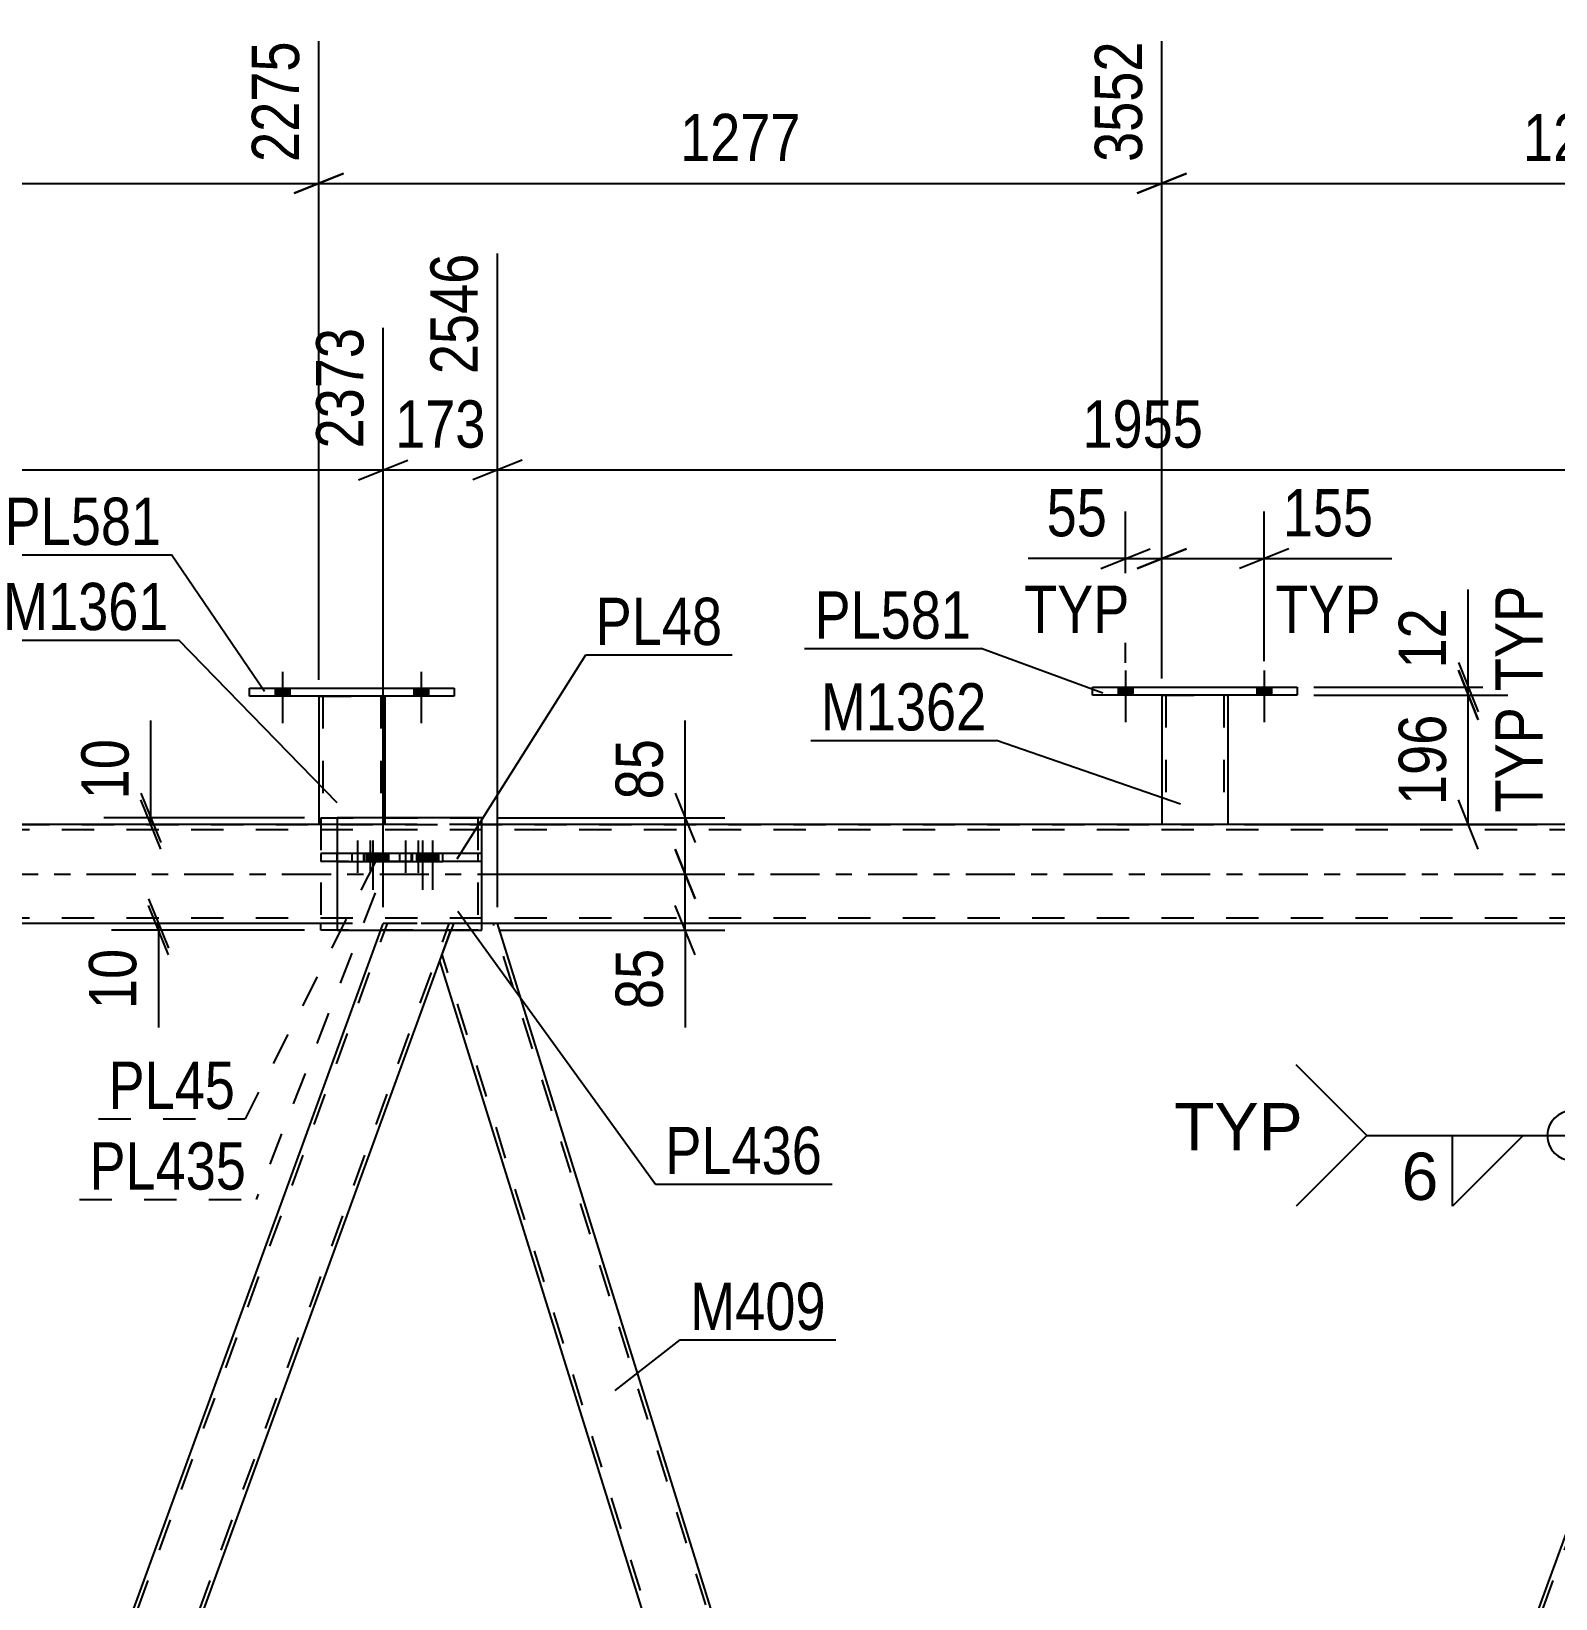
# Model space of a CAD drawing. Header units: millimetres. Extents: x -129 to 712, y -428 to 166.
# Drawn here: x 54 to 146.4, y -43.9 to 51.1 of the extents above; entities that cross this region are included whole.
import ezdxf

# ---------------------------------------------------------------- set-up
doc = ezdxf.new("R2010")
doc.units = ezdxf.units.MM
doc.linetypes.add('DXK_LINE_DOT2', pattern=[3.9198, 1.9599, -1.9599])
doc.linetypes.add('DXK_LINE_DOT3', pattern=[5.9187, 2.979, -0.9799, 0.9799, -0.9799])
doc.styles.add('Arial', font='ARIAL.TTF', dxfattribs={"height": 0.2})
doc.styles.add('Arial Narrow', font='ARIALN.TTF', dxfattribs={"height": 0.2})

# ---------------------------------------------------------------- blocks, each defined once
blk = doc.blocks.new('Part-232816670-5241 - 5056')
at = {"color": 2, "linetype": 'Continuous'}
for p, q in [((78.784, -5.25), (79.458, -3.4)), ((118.351, -118.75), (82.272, -3)), ((115.175, -122), (78.784, -5.25))]:
    blk.add_line(p, q, dxfattribs=at)
at = {"color": 7, "linetype": 'DXK_LINE_DOT2'}
for p, q in [((79.603, -3), (79.458, -3.4)), ((82.272, -3), (79.603, -3)), ((118.216, -119.122), (82.021, -3)), ((115.426, -122), (78.92, -4.878))]:
    blk.add_line(p, q, dxfattribs=at)
blk = doc.blocks.new('Part-232816670-5181 - 5056')
at = {"color": 2, "linetype": 'Continuous'}
for p, q in [((78.96, 1.24), (72.552, 1.24)), ((72.552, 1.24), (72.552, 0.76)), ((81.332, 1.24), (78.96, 1.24)), ((78.96, 0.76), (78.96, 1.24)), ((81.332, 0.76), (81.332, 1.24)), ((72.552, 0.76), (78.96, 0.76)), ((81.332, 0.76), (78.96, 0.76))]:
    blk.add_line(p, q, dxfattribs=at)
blk = doc.blocks.new('Part-232816670-5166 - 5056')
at = {"color": 7, "linetype": 'DXK_LINE_DOT2'}
for p, q in [((81.084, 1.24), (71.572, 1.24)), ((71.572, 1.24), (71.572, 0.76)), ((77.719, 1.24), (77.719, 0.76)), ((81.084, 1.24), (81.084, 0.76)), ((81.084, 0.76), (71.572, 0.76))]:
    blk.add_line(p, q, dxfattribs=at)
blk = doc.blocks.new('Part-232816670-5236 - 5056')
at = {"color": 7, "linetype": 'DXK_LINE_DOT2'}
for p, q in [((32.289, -122), (75.602, -3)), ((36.035, -122), (79.348, -3)), ((75.201, -3.4), (75.347, -3)), ((79.603, -3), (75.347, -3)), ((78.784, -5.25), (79.603, -3))]:
    blk.add_line(p, q, dxfattribs=at)
at = {"color": 2, "linetype": 'Continuous'}
for p, q in [((33.71, -117.396), (75.201, -3.4)), ((37.967, -117.396), (78.784, -5.25))]:
    blk.add_line(p, q, dxfattribs=at)
blk = doc.blocks.new('Part-232816670-5246 - 5056')
at = {"color": 7, "linetype": 'DXK_LINE_DOT2'}
blk.add_line((117.424, -122), (160.736, -3), dxfattribs=at)
at = {"color": 2, "linetype": 'Continuous'}
blk.add_line((118.351, -118.75), (160.481, -3), dxfattribs=at)
blk = doc.blocks.new('Part-232816670-5303 - 5056')
at = {"color": 7, "linetype": 'DXK_LINE_DOT2'}
for p, q in [((71.572, 3.4), (71.572, -3)), ((71.572, 3.4), (81.084, 3.4)), ((81.084, 3.4), (81.084, -3.4)), ((81.084, -3.4), (72.552, -3.4))]:
    blk.add_line(p, q, dxfattribs=at)
at = {"color": 2, "linetype": 'Continuous'}
for p, q in [((71.572, 3.001), (71.572, 3)), ((71.572, -3.4), (71.572, -3)), ((72.552, -3.4), (71.572, -3.4))]:
    blk.add_line(p, q, dxfattribs=at)
blk = doc.blocks.new('Part-232816670-5318 - 5056')
at = {"color": 2, "linetype": 'Continuous'}
for p, q in [((81.332, 3.4), (72.552, 3.4)), ((72.552, 3.4), (72.552, 1.24)), ((81.332, -3.4), (81.332, 3.4)), ((72.552, 0.76), (72.552, -3.4)), ((72.552, -3.4), (81.332, -3.4))]:
    blk.add_line(p, q, dxfattribs=at)
at = {"color": 7, "linetype": 'DXK_LINE_DOT2'}
for p, q in [((72.552, 3.4), (72.552, 0.76)), ((72.552, 0.76), (72.552, 1.24))]:
    blk.add_line(p, q, dxfattribs=at)
blk = doc.blocks.new('Part-232816670-5346 - 5056')
at = {"color": 7, "linetype": 'DXK_LINE_DOT2'}
for p, q in [((-13.474, 3), (183.265, 3)), ((81.332, 3), (72.552, 3)), ((183.265, 2.68), (-19.566, 2.68)), ((183.265, -2.68), (-19.566, -2.68)), ((81.332, -3), (72.552, -3))]:
    blk.add_line(p, q, dxfattribs=at)
at = {"color": 2, "linetype": 'Continuous'}
for p, q in [((72.552, 3), (2.182, 3)), ((183.265, 3), (81.332, 3)), ((72.552, -3), (2.182, -3)), ((183.265, -3), (81.332, -3))]:
    blk.add_line(p, q, dxfattribs=at)
at = {"color": 7, "linetype": 'DXK_LINE_DOT3'}
blk.add_line((-19.566, 0), (183.265, 0), dxfattribs=at)
blk = doc.blocks.new('Bolt-232816670-63798 - 5056')
at = {"linetype": 'Continuous'}
for points in [[(68.81, 10.772), (69.69, 10.772), (69.69, 11.252), (68.81, 11.252)], [(77.21, 10.772), (78.09, 10.772), (78.09, 11.252), (77.21, 11.252)]]:
    blk.add_hatch(color=1, dxfattribs=at).paths.add_polyline_path(points)
at = {"color": 1, "linetype": 'Continuous'}
for p, q in [((69.25, 12.252), (69.25, 9.132)), ((77.65, 12.252), (77.65, 9.132)), ((68.81, 11.252), (68.81, 10.772)), ((69.69, 11.252), (69.69, 10.772)), ((77.21, 11.252), (77.21, 10.772)), ((78.09, 11.252), (78.09, 10.772))]:
    blk.add_line(p, q, dxfattribs=at)
blk = doc.blocks.new('Bolt-232816670-63800 - 5056')
at = {"linetype": 'Continuous'}
for points in [[(119.891, 10.842), (120.771, 10.842), (120.771, 11.322), (119.891, 11.322)], [(128.291, 10.842), (129.171, 10.842), (129.171, 11.322), (128.291, 11.322)]]:
    blk.add_hatch(color=1, dxfattribs=at).paths.add_polyline_path(points)
at = {"color": 1, "linetype": 'Continuous'}
for p, q in [((120.331, 12.322), (120.331, 9.202)), ((128.731, 12.322), (128.731, 9.202)), ((119.891, 11.322), (119.891, 10.842)), ((120.771, 11.322), (120.771, 10.842)), ((128.291, 11.322), (128.291, 10.842)), ((129.171, 11.322), (129.171, 10.842))]:
    blk.add_line(p, q, dxfattribs=at)
blk = doc.blocks.new('Bolt-232816670-5409 - 5056')
at = {"color": 1, "linetype": 'DXK_LINE_DOT2'}
for p, q in [((73.798, 2.04), (73.798, -0.96)), ((74.567, 2.04), (74.567, -0.96)), ((76.691, 2.04), (76.691, -0.96)), ((77.46, 2.04), (77.46, -0.96)), ((73.438, 1.24), (73.438, 0.76)), ((74.158, 1.24), (74.158, 0.76)), ((74.207, 1.24), (74.207, 0.76)), ((74.927, 1.24), (74.927, 0.76)), ((76.331, 1.24), (76.331, 0.76)), ((77.051, 1.24), (77.051, 0.76)), ((77.1, 1.24), (77.1, 0.76)), ((77.82, 1.24), (77.82, 0.76))]:
    blk.add_line(p, q, dxfattribs=at)
blk = doc.blocks.new('Bolt-232816670-5410 - 5056')
at = {"linetype": 'Continuous'}
for points in [[(75.076, 1.24), (74.356, 1.24), (74.356, 0.76), (75.076, 0.76)], [(75.678, 1.24), (74.958, 1.24), (74.958, 0.76), (75.678, 0.76)], [(78.092, 1.24), (77.372, 1.24), (77.372, 0.76), (78.092, 0.76)], [(78.694, 1.24), (77.974, 1.24), (77.974, 0.76), (78.694, 0.76)]]:
    blk.add_hatch(color=1, dxfattribs=at).paths.add_polyline_path(points)
at = {"color": 1, "linetype": 'Continuous'}
for p, q in [((74.716, 2.04), (74.716, -0.96)), ((75.318, 2.04), (75.318, -0.96)), ((77.732, 2.04), (77.732, -0.96)), ((78.334, 2.04), (78.334, -0.96)), ((74.356, 1.24), (74.356, 0.76)), ((74.958, 1.24), (74.958, 0.76)), ((75.076, 1.24), (75.076, 0.76)), ((75.678, 1.24), (75.678, 0.76)), ((77.372, 1.24), (77.372, 0.76)), ((77.974, 1.24), (77.974, 0.76)), ((78.092, 1.24), (78.092, 0.76)), ((78.694, 1.24), (78.694, 0.76))]:
    blk.add_line(p, q, dxfattribs=at)
blk = doc.blocks.new('Part-232816670-63774 - 5056')
at = {"color": 7, "linetype": 'DXK_LINE_DOT2'}
for p, q in [((122.531, 10.845), (126.531, 10.845)), ((122.531, 10.842), (122.531, 10.845)), ((122.531, 10.845), (122.531, 10.842)), ((122.771, 10.845), (122.771, 3)), ((126.291, 10.845), (126.291, 3)), ((126.531, 10.845), (126.531, 10.842)), ((126.531, 10.842), (126.531, 10.845)), ((126.531, 3), (122.531, 3))]:
    blk.add_line(p, q, dxfattribs=at)
at = {"color": 2, "linetype": 'Continuous'}
for p, q in [((122.531, 10.842), (122.531, 3)), ((126.531, 10.842), (126.531, 3))]:
    blk.add_line(p, q, dxfattribs=at)
blk = doc.blocks.new('Part-232816670-63772 - 5056')
at = {"color": 7, "linetype": 'DXK_LINE_DOT2'}
for p, q in [((71.45, 10.775), (75.45, 10.775)), ((71.45, 10.772), (71.45, 10.775)), ((71.45, 10.775), (71.45, 10.772)), ((71.69, 10.775), (71.69, 3.001)), ((75.21, 10.775), (75.21, 3.001)), ((75.45, 10.775), (75.45, 10.772)), ((75.45, 10.772), (75.45, 10.775)), ((75.45, 3.001), (72.552, 3.001)), ((75.45, 3.4), (75.45, 3.001))]:
    blk.add_line(p, q, dxfattribs=at)
at = {"color": 2, "linetype": 'Continuous'}
for p, q in [((71.45, 10.772), (71.45, 3.001)), ((75.45, 10.772), (75.45, 3.4)), ((72.552, 3.001), (71.45, 3.001))]:
    blk.add_line(p, q, dxfattribs=at)
blk = doc.blocks.new('Part-232816670-63773 - 5056')
at = {"color": 2, "linetype": 'Continuous'}
for p, q in [((67.25, 10.772), (67.25, 11.252)), ((67.25, 11.252), (79.65, 11.252)), ((79.65, 10.772), (67.25, 10.772)), ((79.65, 11.252), (79.65, 10.772))]:
    blk.add_line(p, q, dxfattribs=at)
blk = doc.blocks.new('Part-232816670-63775 - 5056')
at = {"color": 2, "linetype": 'Continuous'}
for p, q in [((118.331, 10.842), (118.331, 11.322)), ((118.331, 11.322), (130.731, 11.322)), ((130.731, 10.842), (118.331, 10.842)), ((130.731, 11.322), (130.731, 10.842))]:
    blk.add_line(p, q, dxfattribs=at)
blk = doc.blocks.new('Bolt-232816670-63799 - 5056')
at = {"linetype": 'Continuous'}
for points in [[(68.81, 10.772), (69.69, 10.772), (69.69, 11.252), (68.81, 11.252)], [(77.21, 10.772), (78.09, 10.772), (78.09, 11.252), (77.21, 11.252)]]:
    blk.add_hatch(color=1, dxfattribs=at).paths.add_polyline_path(points)
at = {"color": 1, "linetype": 'Continuous'}
for p, q in [((69.25, 12.252), (69.25, 9.132)), ((77.65, 12.252), (77.65, 9.132)), ((68.81, 11.252), (68.81, 10.772)), ((69.69, 11.252), (69.69, 10.772)), ((77.21, 11.252), (77.21, 10.772)), ((78.09, 11.252), (78.09, 10.772))]:
    blk.add_line(p, q, dxfattribs=at)
blk = doc.blocks.new('Bolt-232816670-63801 - 5056')
at = {"linetype": 'Continuous'}
for points in [[(119.891, 10.842), (120.771, 10.842), (120.771, 11.322), (119.891, 11.322)], [(128.291, 10.842), (129.171, 10.842), (129.171, 11.322), (128.291, 11.322)]]:
    blk.add_hatch(color=1, dxfattribs=at).paths.add_polyline_path(points)
at = {"color": 1, "linetype": 'Continuous'}
for p, q in [((120.331, 12.322), (120.331, 9.202)), ((128.731, 12.322), (128.731, 9.202)), ((119.891, 11.322), (119.891, 10.842)), ((120.771, 11.322), (120.771, 10.842)), ((128.291, 11.322), (128.291, 10.842)), ((129.171, 11.322), (129.171, 10.842))]:
    blk.add_line(p, q, dxfattribs=at)
blk = doc.blocks.new('StraightDimension-232816670-48058 - 5056')
at = {"color": 7, "linetype": 'Continuous'}
for p, q in [((93.041, 1.5), (94.241, -1.5)), ((82.332, 0), (96.041, 0)), ((93.641, -3.4), (93.641, 0)), ((94.241, -4.9), (93.041, -1.9)), ((82.332, -3.4), (96.041, -3.4)), ((93.641, -3.4), (93.641, -9.306)), ((93.641, -3.4), (93.641, -9.306))]:
    blk.add_line(p, q, dxfattribs=at)
at = {"color": 0}
blk.add_wipeout([(92.891, -3.925), (88.691, -3.925), (88.691, -8.781), (92.891, -8.781)], dxfattribs=at)
at = {"color": 3, "style": 'Arial Narrow'}
blk.add_text('85', height=2.8633, rotation=90.00021, dxfattribs=at).set_placement((92.291, -8.181))
blk = doc.blocks.new('StraightDimension-232816670-37232 - 5056')
at = {"color": 7, "linetype": 'Continuous'}
for p, q in [((82.272, -2), (82.272, 37.595)), ((75.347, -2), (75.347, 33.095)), ((73.847, 23.882), (76.847, 25.082)), ((83.772, 25.082), (80.772, 23.882)), ((75.347, 24.482), (82.272, 24.482))]:
    blk.add_line(p, q, dxfattribs=at)
at = {"color": 0}
blk.add_wipeout([(82.152, 25.232), (82.152, 29.432), (75.467, 29.432), (75.467, 25.232)], dxfattribs=at)
at = {"color": 3, "style": 'Arial Narrow'}
blk.add_text('173', height=2.8633, dxfattribs=at).set_placement((76.067, 25.832))
at = {"color": 0, "linetype": 'Continuous'}
blk.add_wipeout([(81.672, 38.195), (77.472, 38.195), (77.472, 29.682), (81.672, 29.682)], dxfattribs=at)
at = {"color": 3, "linetype": 'Continuous', "style": 'Arial Narrow'}
blk.add_text('2546', height=2.8633, rotation=90.00021, dxfattribs=at).set_placement((81.072, 30.282))
blk = doc.blocks.new('StraightDimension-232816670-81768 - 5056')
at = {"color": 7, "linetype": 'Continuous'}
for p, q in [((122.531, 11.845), (122.531, 50.452)), ((173.611, 11.845), (173.611, 50.452)), ((124.031, 42.44), (121.031, 41.24)), ((122.531, 41.84), (173.611, 41.84)), ((172.111, 41.24), (175.111, 42.44))]:
    blk.add_line(p, q, dxfattribs=at)
at = {"color": 0}
blk.add_wipeout([(152.327, 42.59), (152.327, 46.79), (143.815, 46.79), (143.815, 42.59)], dxfattribs=at)
at = {"color": 3, "style": 'Arial Narrow'}
blk.add_text('1277', height=2.8633, dxfattribs=at).set_placement((144.415, 43.19))
at = {"color": 0, "linetype": 'Continuous'}
blk.add_wipeout([(173.011, 51.052), (168.811, 51.052), (168.811, 42.54), (173.011, 42.54)], dxfattribs=at)
at = {"color": 3, "linetype": 'Continuous', "style": 'Arial Narrow'}
blk.add_text('4829', height=2.8633, rotation=90.00021, dxfattribs=at).set_placement((172.411, 43.14))
blk = doc.blocks.new('StraightDimension-232816670-39612 - 5056')
at = {"color": 7, "linetype": 'Continuous'}
for p, q in [((61.268, 3.4), (61.268, 9.306)), ((61.268, 3.4), (61.268, 9.306)), ((60.668, 4.9), (61.868, 1.9)), ((61.868, 1.5), (60.668, 4.5)), ((70.572, 3.4), (58.418, 3.4)), ((70.572, 3), (58.418, 3)), ((61.268, 3), (61.268, 3.4))]:
    blk.add_line(p, q, dxfattribs=at)
at = {"color": 0}
blk.add_wipeout([(60.518, 8.781), (56.318, 8.781), (56.318, 3.925), (60.518, 3.925)], dxfattribs=at)
at = {"color": 3, "style": 'Arial Narrow'}
blk.add_text('10', height=2.8633, rotation=90.00021, dxfattribs=at).set_placement((59.918, 4.525))
blk = doc.blocks.new('StraightDimension-232816670-37233 - 5056')
at = {"color": 7, "linetype": 'Continuous'}
for p, q in [((-2.862, -2), (-2.862, 35.767)), ((75.347, -2), (75.347, 33.095)), ((-1.362, 25.082), (-4.362, 23.882)), ((73.847, 23.882), (76.847, 25.082)), ((-2.862, 24.482), (75.347, 24.482))]:
    blk.add_line(p, q, dxfattribs=at)
at = {"color": 0}
blk.add_wipeout([(40.499, 25.232), (40.499, 29.432), (31.986, 29.432), (31.986, 25.232)], dxfattribs=at)
at = {"color": 3, "style": 'Arial Narrow'}
blk.add_text('1955', height=2.8633, dxfattribs=at).set_placement((32.586, 25.832))
at = {"color": 0, "linetype": 'Continuous'}
blk.add_wipeout([(74.746, 33.695), (70.546, 33.695), (70.547, 25.182), (74.747, 25.182)], dxfattribs=at)
at = {"color": 3, "linetype": 'Continuous', "style": 'Arial Narrow'}
blk.add_text('2373', height=2.8633, rotation=90.00021, dxfattribs=at).set_placement((74.147, 25.782))
blk = doc.blocks.new('StraightDimension-232816670-83881 - 5056')
at = {"color": 7, "linetype": 'Continuous'}
for p, q in [((141.099, 11.322), (141.099, 17.228)), ((141.099, 11.322), (141.099, 17.228)), ((140.499, 12.822), (141.699, 9.822)), ((141.699, 9.342), (140.499, 12.342)), ((131.731, 11.322), (143.499, 11.322)), ((131.731, 10.842), (143.499, 10.842)), ((141.099, 10.842), (141.099, 11.322))]:
    blk.add_line(p, q, dxfattribs=at)
at = {"color": 0, "linetype": 'Continuous'}
blk.add_wipeout([(146.199, 18.07), (141.999, 18.07), (141.999, 10.48), (146.199, 10.48)], dxfattribs=at)
at = {"color": 0}
blk.add_wipeout([(140.349, 16.703), (136.149, 16.703), (136.149, 11.847), (140.349, 11.847)], dxfattribs=at)
at = {"color": 3, "linetype": 'Continuous', "style": 'Arial Narrow'}
blk.add_text('TYP', height=2.8633, rotation=90.00021, dxfattribs=at).set_placement((145.599, 11.08))
at = {"color": 3, "style": 'Arial Narrow'}
blk.add_text('12', height=2.8633, rotation=90.00021, dxfattribs=at).set_placement((139.749, 12.447))
blk = doc.blocks.new('StraightDimension-232816670-83882 - 5056')
at = {"color": 7, "linetype": 'Continuous'}
for p, q in [((140.499, 12.342), (141.699, 9.342)), ((131.731, 10.842), (143.499, 10.842)), ((141.099, 3), (141.099, 10.842)), ((141.699, 1.5), (140.499, 4.5)), ((127.531, 3), (143.499, 3))]:
    blk.add_line(p, q, dxfattribs=at)
at = {"color": 0, "linetype": 'Continuous'}
blk.add_wipeout([(146.199, 10.716), (141.999, 10.716), (141.999, 3.126), (146.199, 3.126)], dxfattribs=at)
at = {"color": 0}
blk.add_wipeout([(140.349, 10.263), (136.149, 10.263), (136.149, 3.579), (140.349, 3.579)], dxfattribs=at)
at = {"color": 3, "style": 'Arial Narrow'}
blk.add_text('196', height=2.8633, rotation=90.00021, dxfattribs=at).set_placement((139.749, 4.179))
at = {"color": 3, "linetype": 'Continuous', "style": 'Arial Narrow'}
blk.add_text('TYP', height=2.8633, rotation=90.00021, dxfattribs=at).set_placement((145.599, 3.726))
blk = doc.blocks.new('StraightDimension-232816670-81770 - 5056')
at = {"color": 7, "linetype": 'Continuous'}
for p, q in [((71.45, 11.772), (71.45, 50.452)), ((20.37, 11.84), (20.37, 48.624)), ((21.87, 42.44), (18.87, 41.24)), ((20.37, 41.84), (71.45, 41.84)), ((69.95, 41.24), (72.95, 42.44))]:
    blk.add_line(p, q, dxfattribs=at)
at = {"color": 0}
blk.add_wipeout([(50.166, 42.59), (50.166, 46.79), (41.654, 46.79), (41.654, 42.59)], dxfattribs=at)
at = {"color": 3, "style": 'Arial Narrow'}
blk.add_text('1277', height=2.8633, dxfattribs=at).set_placement((42.254, 43.19))
at = {"color": 0, "linetype": 'Continuous'}
blk.add_wipeout([(70.85, 51.052), (66.65, 51.052), (66.65, 42.54), (70.85, 42.54)], dxfattribs=at)
at = {"color": 3, "linetype": 'Continuous', "style": 'Arial Narrow'}
blk.add_text('2275', height=2.8633, rotation=90.00021, dxfattribs=at).set_placement((70.25, 43.14))
blk = doc.blocks.new('StraightDimension-232816670-37231 - 5056')
at = {"color": 7, "linetype": 'Continuous'}
for p, q in [((82.272, -2), (82.272, 37.595)), ((160.481, -2), (160.481, 33.095)), ((83.772, 25.082), (80.772, 23.882)), ((158.981, 23.882), (161.981, 25.082)), ((82.272, 24.482), (160.481, 24.482))]:
    blk.add_line(p, q, dxfattribs=at)
at = {"color": 0}
blk.add_wipeout([(125.633, 25.232), (125.633, 29.432), (117.12, 29.432), (117.12, 25.232)], dxfattribs=at)
at = {"color": 3, "style": 'Arial Narrow'}
blk.add_text('1955', height=2.8633, dxfattribs=at).set_placement((117.72, 25.832))
at = {"color": 0, "linetype": 'Continuous'}
blk.add_wipeout([(159.881, 33.695), (155.681, 33.695), (155.681, 25.182), (159.881, 25.182)], dxfattribs=at)
at = {"color": 3, "linetype": 'Continuous', "style": 'Arial Narrow'}
blk.add_text('4501', height=2.8633, rotation=90.00021, dxfattribs=at).set_placement((159.281, 25.782))
blk = doc.blocks.new('StraightDimension-232816670-48040 - 5056')
at = {"color": 7, "linetype": 'Continuous'}
for p, q in [((61.131, -1.5), (62.331, -4.5)), ((62.331, -4.9), (61.131, -1.9)), ((70.572, -3), (58.881, -3)), ((70.572, -3.4), (58.881, -3.4)), ((61.731, -3.4), (61.731, -3)), ((61.731, -3.4), (61.731, -9.306)), ((61.731, -3.4), (61.731, -9.306))]:
    blk.add_line(p, q, dxfattribs=at)
at = {"color": 0}
blk.add_wipeout([(60.981, -3.925), (56.781, -3.925), (56.781, -8.781), (60.981, -8.781)], dxfattribs=at)
at = {"color": 3, "style": 'Arial Narrow'}
blk.add_text('10', height=2.8633, rotation=90.00021, dxfattribs=at).set_placement((60.381, -8.181))
blk = doc.blocks.new('StraightDimension-232816670-48057 - 5056')
at = {"color": 7, "linetype": 'Continuous'}
for p, q in [((93.641, 3.4), (93.641, 9.306)), ((93.641, 3.4), (93.641, 9.306)), ((93.041, 4.9), (94.241, 1.9)), ((82.332, 3.4), (96.041, 3.4)), ((93.641, 0), (93.641, 3.4)), ((94.241, -1.5), (93.041, 1.5)), ((82.332, 0), (96.041, 0))]:
    blk.add_line(p, q, dxfattribs=at)
at = {"color": 0}
blk.add_wipeout([(92.891, 8.781), (88.691, 8.781), (88.691, 3.925), (92.891, 3.925)], dxfattribs=at)
at = {"color": 3, "style": 'Arial Narrow'}
blk.add_text('85', height=2.8633, rotation=90.00021, dxfattribs=at).set_placement((92.291, 4.525))
blk = doc.blocks.new('StraightDimension-232816670-81769 - 5056')
at = {"color": 7, "linetype": 'Continuous'}
for p, q in [((71.45, 11.772), (71.45, 50.452)), ((122.531, 11.845), (122.531, 50.452)), ((72.95, 42.44), (69.95, 41.24)), ((71.45, 41.84), (122.531, 41.84)), ((121.031, 41.24), (124.031, 42.44))]:
    blk.add_line(p, q, dxfattribs=at)
at = {"color": 0}
blk.add_wipeout([(101.247, 42.59), (101.247, 46.79), (92.734, 46.79), (92.734, 42.59)], dxfattribs=at)
at = {"color": 3, "style": 'Arial Narrow'}
blk.add_text('1277', height=2.8633, dxfattribs=at).set_placement((93.334, 43.19))
at = {"color": 0, "linetype": 'Continuous'}
blk.add_wipeout([(121.931, 51.052), (117.731, 51.052), (117.731, 42.54), (121.931, 42.54)], dxfattribs=at)
at = {"color": 3, "linetype": 'Continuous', "style": 'Arial Narrow'}
blk.add_text('3552', height=2.8633, rotation=90.00021, dxfattribs=at).set_placement((121.331, 43.14))
blk = doc.blocks.new('StraightDimension-232816670-83860 - 5056')
at = {"color": 7, "linetype": 'Continuous'}
for p, q in [((122.531, 11.842), (122.531, 21.96)), ((128.731, 12.902), (128.731, 21.96)), ((121.031, 18.51), (124.031, 19.71)), ((122.531, 19.11), (128.731, 19.11)), ((130.231, 19.71), (127.231, 18.51)), ((128.731, 19.11), (136.465, 19.11)), ((128.731, 19.11), (136.465, 19.11))]:
    blk.add_line(p, q, dxfattribs=at)
at = {"color": 0}
blk.add_wipeout([(135.94, 19.86), (135.94, 24.06), (129.256, 24.06), (129.256, 19.86)], dxfattribs=at)
at = {"color": 0, "linetype": 'Continuous'}
blk.add_wipeout([(136.393, 14.01), (136.393, 18.21), (128.803, 18.21), (128.803, 14.01)], dxfattribs=at)
at = {"color": 3, "style": 'Arial Narrow'}
blk.add_text('155', height=2.8633, dxfattribs=at).set_placement((129.856, 20.46))
at = {"color": 3, "linetype": 'Continuous', "style": 'Arial Narrow'}
blk.add_text('TYP', height=2.8633, dxfattribs=at).set_placement((129.403, 14.61))
blk = doc.blocks.new('StraightDimension-232816670-83861 - 5056')
at = {"color": 7, "linetype": 'Continuous'}
for p, q in [((120.331, 12.799), (120.331, 21.96)), ((122.531, 11.842), (122.531, 21.96)), ((120.331, 19.11), (114.424, 19.11)), ((120.331, 19.11), (114.424, 19.11)), ((118.831, 18.51), (121.831, 19.71)), ((120.331, 19.11), (122.531, 19.11)), ((124.031, 19.71), (121.031, 18.51))]:
    blk.add_line(p, q, dxfattribs=at)
at = {"color": 0}
blk.add_wipeout([(119.806, 19.86), (119.806, 24.06), (114.949, 24.06), (114.949, 19.86)], dxfattribs=at)
at = {"color": 0, "linetype": 'Continuous'}
blk.add_wipeout([(121.172, 14.01), (121.172, 18.21), (113.583, 18.21), (113.583, 14.01)], dxfattribs=at)
at = {"color": 3, "style": 'Arial Narrow'}
blk.add_text('55', height=2.8633, dxfattribs=at).set_placement((115.549, 20.46))
at = {"color": 3, "linetype": 'Continuous', "style": 'Arial Narrow'}
blk.add_text('TYP', height=2.8633, dxfattribs=at).set_placement((114.183, 14.61))
blk = doc.blocks.new('Mark-232816670-81409 - 5056')
at = {"color": 30, "linetype": 'DXK_LINE_DOT2'}
for p in [(74.88, 0.76), (58.102, -14.83)]:
    blk.add_line(p, (66.978, -14.83), dxfattribs=at)
at = {"color": 0}
blk.add_wipeout([(66.378, -14.23), (66.378, -11.23), (58.702, -11.23), (58.702, -14.23)], dxfattribs=at)
blk.add_wipeout([(66.378, -14.23), (66.378, -11.23), (58.702, -11.23), (58.702, -14.23)], dxfattribs=at)
at = {"color": 3, "style": 'Arial Narrow'}
blk.add_text('PL45', height=2.8633, dxfattribs=at).set_placement((58.702, -14.23))
blk = doc.blocks.new('Mark-232816670-39683 - 5056')
at = {"color": 30, "linetype": 'Continuous'}
for p, q in [((79.867, -2.249), (91.843, -18.78)), ((91.843, -18.78), (102.547, -18.78))]:
    blk.add_line(p, q, dxfattribs=at)
at = {"color": 0}
blk.add_wipeout([(101.947, -18.18), (101.947, -15.18), (92.443, -15.18), (92.443, -18.18)], dxfattribs=at)
blk.add_wipeout([(101.947, -18.18), (101.947, -15.18), (92.443, -15.18), (92.443, -18.18)], dxfattribs=at)
at = {"color": 3, "style": 'Arial Narrow'}
blk.add_text('PL436', height=2.8633, dxfattribs=at).set_placement((92.443, -18.18))
blk = doc.blocks.new('Mark-232816670-38136 - 5056')
at = {"color": 30, "linetype": 'Continuous'}
for p, q in [((89.404, -31.299), (93.344, -28.22)), ((93.344, -28.22), (102.768, -28.22))]:
    blk.add_line(p, q, dxfattribs=at)
at = {"color": 0}
blk.add_wipeout([(102.168, -27.62), (102.168, -24.62), (93.944, -24.62), (93.944, -27.62)], dxfattribs=at)
blk.add_wipeout([(102.168, -27.62), (102.168, -24.62), (93.944, -24.62), (93.944, -27.62)], dxfattribs=at)
at = {"color": 3, "style": 'Arial Narrow'}
blk.add_text('M409', height=2.8633, dxfattribs=at).set_placement((93.944, -27.62))
blk = doc.blocks.new('Mark-232816670-39680 - 5056')
at = {"color": 30, "linetype": 'Continuous'}
for p, q in [((79.826, 0.921), (87.62, 13.273)), ((87.62, 13.273), (96.496, 13.273))]:
    blk.add_line(p, q, dxfattribs=at)
at = {"color": 0}
blk.add_wipeout([(95.896, 13.873), (95.896, 16.873), (88.22, 16.873), (88.22, 13.873)], dxfattribs=at)
blk.add_wipeout([(95.896, 13.873), (95.896, 16.873), (88.22, 16.873), (88.22, 13.873)], dxfattribs=at)
at = {"color": 3, "style": 'Arial Narrow'}
blk.add_text('PL48', height=2.8633, dxfattribs=at).set_placement((88.22, 13.873))
blk = doc.blocks.new('WeldMark-232816670-62389 - 5056')
at = {"linetype": 'Continuous'}
blk.add_hatch(color=30, dxfattribs=at).paths.add_polyline_path([(157.814, -4.565), (160.481, -3), (158.864, -5.636)])
at = {"color": 30, "linetype": 'Continuous'}
for p in [(160.481, -3), (134.956, -15.846)]:
    blk.add_line(p, (147.38, -15.846), dxfattribs=at)
at = {"color": 3, "linetype": 'Continuous'}
for p, q in [((134.956, -15.846), (130.671, -11.56)), ((134.956, -15.846), (130.671, -20.132)), ((140.137, -15.846), (144.423, -15.846)), ((144.423, -15.846), (140.137, -20.132)), ((140.137, -20.132), (140.137, -15.846))]:
    blk.add_line(p, q, dxfattribs=at)
for start, end in [(90, 270), (270, 90)]:
    blk.add_arc((147.38, -15.846), 1.5, start, end, dxfattribs=at)
at = {"color": 0}
blk.add_wipeout([(139.48, -19.946), (139.48, -16.546), (136.856, -16.546), (136.856, -19.946)], dxfattribs=at)
at = {"color": 3, "style": 'Arial'}
blk.add_text('6', height=2.865, dxfattribs=at).set_placement((137.056, -19.746))
at = {"color": 0, "linetype": 'Continuous'}
blk.add_wipeout([(131.056, -16.746), (131.056, -13.746), (123.281, -13.746), (123.281, -16.746)], dxfattribs=at)
blk.add_wipeout([(131.056, -16.746), (131.056, -13.746), (123.281, -13.746), (123.281, -16.746)], dxfattribs=at)
at = {"color": 3, "linetype": 'Continuous', "style": 'Arial'}
blk.add_text('TYP', height=2.8652, dxfattribs=at).set_placement((123.281, -16.746))
blk = doc.blocks.new('Mark-232816670-81524 - 5056')
at = {"color": 30, "linetype": 'Continuous'}
for p in [(100.881, 13.66), (118.952, 10.947)]:
    blk.add_line(p, (111.585, 13.66), dxfattribs=at)
at = {"color": 0}
blk.add_wipeout([(110.985, 14.26), (110.985, 17.26), (101.481, 17.26), (101.481, 14.26)], dxfattribs=at)
blk.add_wipeout([(110.985, 14.26), (110.985, 17.26), (101.481, 17.26), (101.481, 14.26)], dxfattribs=at)
at = {"color": 3, "style": 'Arial Narrow'}
blk.add_text('PL581', height=2.8633, dxfattribs=at).set_placement((101.481, 14.26))
blk = doc.blocks.new('Mark-232816670-81470 - 5056')
at = {"color": 30, "linetype": 'Continuous'}
for p in [(51.805, 19.338), (68.152, 11.048)]:
    blk.add_line(p, (62.509, 19.338), dxfattribs=at)
at = {"color": 0}
blk.add_wipeout([(61.909, 19.938), (61.909, 22.938), (52.405, 22.938), (52.405, 19.938)], dxfattribs=at)
blk.add_wipeout([(61.909, 19.938), (61.909, 22.938), (52.405, 22.938), (52.405, 19.938)], dxfattribs=at)
at = {"color": 3, "style": 'Arial Narrow'}
blk.add_text('PL581', height=2.8633, dxfattribs=at).set_placement((52.405, 19.938))
blk = doc.blocks.new('Mark-232816670-81412 - 5056')
at = {"color": 30, "linetype": 'DXK_LINE_DOT2'}
for p in [(74.868, -1.132), (56.945, -19.717)]:
    blk.add_line(p, (67.649, -19.717), dxfattribs=at)
at = {"color": 0}
blk.add_wipeout([(67.049, -19.117), (67.049, -16.117), (57.545, -16.117), (57.545, -19.117)], dxfattribs=at)
blk.add_wipeout([(67.049, -19.117), (67.049, -16.117), (57.545, -16.117), (57.545, -19.117)], dxfattribs=at)
at = {"color": 3, "style": 'Arial Narrow'}
blk.add_text('PL435', height=2.8633, dxfattribs=at).set_placement((57.545, -19.117))
blk = doc.blocks.new('Mark-232816670-81467 - 5056')
at = {"color": 30, "linetype": 'Continuous'}
for p in [(51.707, 14.177), (72.563, 4.319)]:
    blk.add_line(p, (62.959, 14.177), dxfattribs=at)
at = {"color": 0}
blk.add_wipeout([(62.359, 14.777), (62.359, 17.777), (52.307, 17.777), (52.307, 14.777)], dxfattribs=at)
blk.add_wipeout([(62.359, 14.777), (62.359, 17.777), (52.307, 17.777), (52.307, 14.777)], dxfattribs=at)
at = {"color": 3, "style": 'Arial Narrow'}
blk.add_text('M1361', height=2.8633, dxfattribs=at).set_placement((52.307, 14.777))
blk = doc.blocks.new('Mark-232816670-81521 - 5056')
at = {"color": 30, "linetype": 'Continuous'}
for p in [(101.259, 8.097), (123.663, 4.238)]:
    blk.add_line(p, (112.511, 8.097), dxfattribs=at)
at = {"color": 0}
blk.add_wipeout([(111.911, 8.697), (111.911, 11.697), (101.859, 11.697), (101.859, 8.697)], dxfattribs=at)
blk.add_wipeout([(111.911, 8.697), (111.911, 11.697), (101.859, 11.697), (101.859, 8.697)], dxfattribs=at)
at = {"color": 3, "style": 'Arial Narrow'}
blk.add_text('M1362', height=2.8633, dxfattribs=at).set_placement((101.859, 8.697))

msp = doc.modelspace()

# ---------------------------------------------------------------- block references
for name in ['Bolt-232816670-63798 - 5056', 'Bolt-232816670-63799 - 5056', 'Bolt-232816670-63800 - 5056', 'Bolt-232816670-63801 - 5056', 'Part-232816670-63773 - 5056', 'Part-232816670-63772 - 5056', 'Part-232816670-63775 - 5056', 'Part-232816670-63774 - 5056', 'Part-232816670-5346 - 5056', 'Part-232816670-5303 - 5056', 'Part-232816670-5318 - 5056', 'Bolt-232816670-5409 - 5056', 'Bolt-232816670-5410 - 5056', 'Part-232816670-5166 - 5056', 'Part-232816670-5181 - 5056', 'Part-232816670-5236 - 5056', 'Part-232816670-5241 - 5056', 'Part-232816670-5246 - 5056']:
    msp.add_blockref(name, (0, 0))

# ---------------------------------------------------------------- next in the draw order: block references
for name in ['StraightDimension-232816670-81768 - 5056', 'StraightDimension-232816670-39612 - 5056', 'StraightDimension-232816670-48058 - 5056', 'WeldMark-232816670-62389 - 5056', 'Mark-232816670-38136 - 5056']:
    msp.add_blockref(name, (0, 0))

# ---------------------------------------------------------------- next in the draw order: block references
for name in ['StraightDimension-232816670-37232 - 5056', 'StraightDimension-232816670-83881 - 5056']:
    msp.add_blockref(name, (0, 0))

# ---------------------------------------------------------------- next in the draw order: block references
for name in ['StraightDimension-232816670-37233 - 5056', 'StraightDimension-232816670-83882 - 5056']:
    msp.add_blockref(name, (0, 0))

# ---------------------------------------------------------------- next in the draw order: block references
for name in ['StraightDimension-232816670-81770 - 5056', 'StraightDimension-232816670-37231 - 5056', 'StraightDimension-232816670-48040 - 5056']:
    msp.add_blockref(name, (0, 0))

# ---------------------------------------------------------------- next in the draw order: block references
for name in ['StraightDimension-232816670-81769 - 5056', 'Mark-232816670-81470 - 5056', 'StraightDimension-232816670-48057 - 5056', 'Mark-232816670-81409 - 5056', 'Mark-232816670-39683 - 5056']:
    msp.add_blockref(name, (0, 0))

# ---------------------------------------------------------------- next in the draw order: block references
for name in ['StraightDimension-232816670-83860 - 5056', 'Mark-232816670-81467 - 5056', 'Mark-232816670-39680 - 5056', 'Mark-232816670-81412 - 5056']:
    msp.add_blockref(name, (0, 0))

# ---------------------------------------------------------------- next in the draw order: block references
msp.add_blockref('StraightDimension-232816670-83861 - 5056', (0, 0))

# ---------------------------------------------------------------- next in the draw order: block references
msp.add_blockref('Mark-232816670-81524 - 5056', (0, 0))

# ---------------------------------------------------------------- next in the draw order: block references
msp.add_blockref('Mark-232816670-81521 - 5056', (0, 0))

doc.saveas('drawing.dxf')
